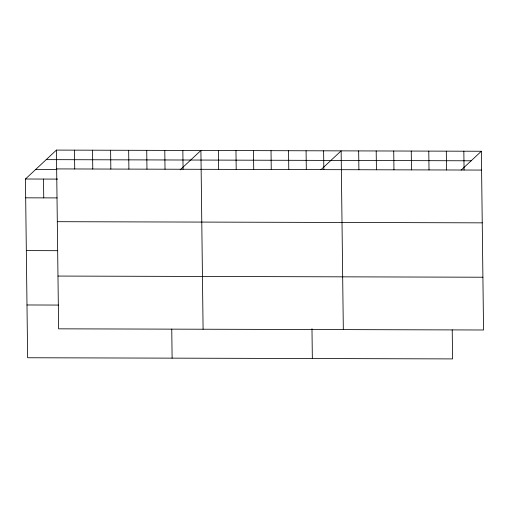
<?xml version="1.0" encoding="UTF-8"?>
<svg xmlns="http://www.w3.org/2000/svg" width="509" height="509" viewBox="0 0 509 509"><rect width="100%" height="100%" fill="white"/><g stroke="black" fill="none" stroke-linecap="round" stroke-linejoin="round"><path stroke-width="0.76" d="M452.215 329.845L452.571 358.909L27.632 357.751L25.45 179.009L56.429 150.091L481.368 151.249L483.55 329.991L58.618 328.833L56.429 150.091M180.154 169.86L200.909 150.486L203.091 329.228M320.905 169.751L341.138 150.868L343.32 329.609M461.135 170.133L481.368 151.249M46.204 159.635L471.143 160.793M56.664 168.912L481.597 170.07M35.675 169.465L56.874 169.522M25.45 179.009L57.644 179.098M25.679 197.829L57.091 197.912M57.307 221.689L482.239 222.847M26.322 250.606L57.733 250.689M57.969 276.063L482.907 277.22M26.99 304.974L58.395 305.063M463.839 151.198L464.068 170.025M446.31 151.154L446.539 169.974M428.782 151.103L429.011 169.93M411.253 151.058L411.482 169.879M393.724 151.008L393.953 169.834M376.196 150.963L376.425 169.783M358.667 150.912L358.896 169.739M323.609 150.817L323.839 169.643M311.979 328.699L312.341 358.527M306.081 150.772L306.31 169.592M288.552 150.721L288.781 169.548M271.023 150.677L271.252 169.497M253.495 150.626L253.724 169.452M235.966 150.581L236.195 169.402M218.437 150.53L218.666 169.357M182.852 150.435L183.081 169.255M171.756 329.081L172.112 358.145M164.789 150.384L165.018 169.211M146.732 150.34L146.961 169.16M128.669 150.289L128.898 169.109M110.612 150.238L110.841 169.058M92.549 150.187L92.778 169.013M74.492 150.142L74.721 168.963M43.507 179.053L43.742 197.88"/></g></svg>
